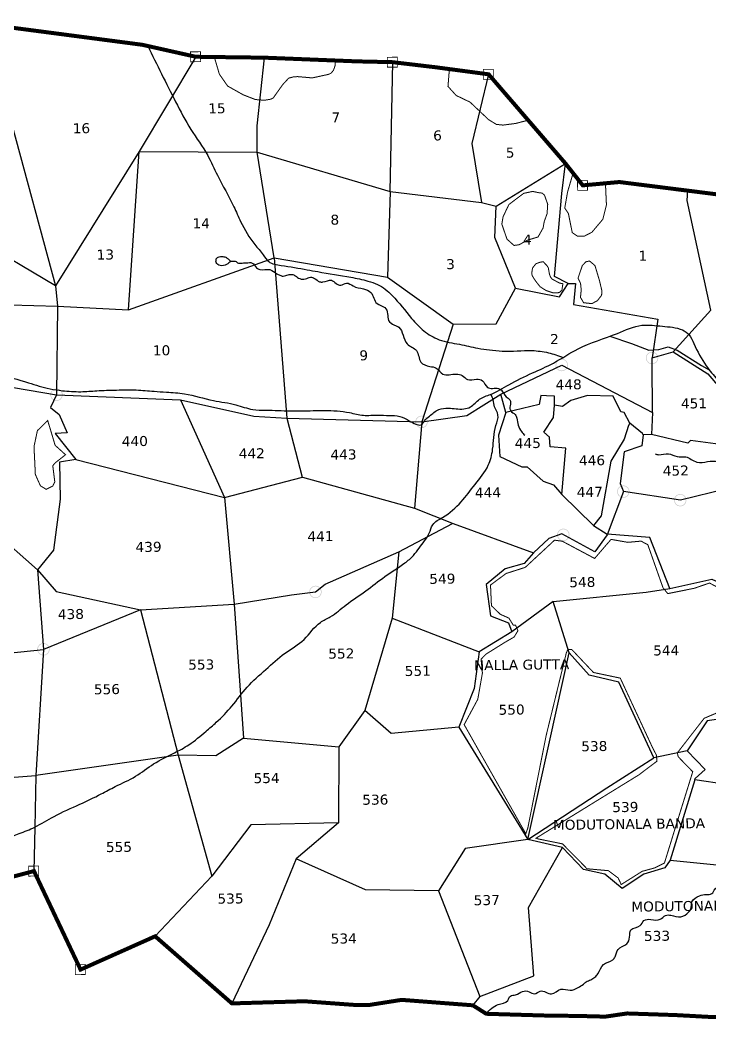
# Model space of a CAD drawing. Header units: inches. Extents: x 732949 to 750565, y 1640350 to 1646067.
# Drawn here: x 746294 to 747677, y 1641844 to 1643844 of the extents above; entities that cross this region are included whole.
import ezdxf
from ezdxf.enums import TextEntityAlignment as Align

# ---------------------------------------------------------------- set-up
doc = ezdxf.new("R2010")
doc.units = ezdxf.units.IN
doc.header["$MEASUREMENT"] = 0
doc.linetypes.add('ACAD_ISO02W100', pattern=[15, 12, -3])
for name, color, linetype in [('HILL', 223, 'Continuous'), ('PLOT', 7, 'Continuous'), ('PLOT NO', 7, 'Continuous'), ('ROADS', 6, 'Continuous'), ('TANKS-STREAM', 4, 'Continuous'), ('VILLAGE BOUNDRY', 5, 'Continuous'), ('VILLAGE STONES', 240, 'Continuous')]:
    doc.layers.add(name, color=color, linetype=linetype)
doc.styles.get("Standard").update_dxf_attribs({"font": 'verdana.ttf'})

msp = doc.modelspace()

# ---------------------------------------------------------------- hatches: boundary and pattern name
at = {"layer": 'VILLAGE STONES'}
h = msp.add_hatch(color=256, dxfattribs=at)
edge = h.paths.add_edge_path(flags=16)
edge.add_arc((747379.8, 1643153.4), 11.1, -4.323, 355.677)
edge = h.paths.add_edge_path()
edge.add_arc((747379.8, 1643153.4), 12.5, -4.323, 355.677)
h = msp.add_hatch(color=256, dxfattribs=at)
edge = h.paths.add_edge_path(flags=16)
edge.add_arc((747560.8, 1643167.5), 11.1, -4.323, 355.677)
edge = h.paths.add_edge_path()
edge.add_arc((747560.8, 1643167.5), 12.5, -4.323, 355.677)
h = msp.add_hatch(color=256, dxfattribs=at)
edge = h.paths.add_edge_path(flags=16)
edge.add_arc((746367.5, 1643093.8), 11.1, -4.323, 355.677)
edge = h.paths.add_edge_path()
edge.add_arc((746367.5, 1643093.8), 12.5, -4.323, 355.677)
h = msp.add_hatch(color=256, dxfattribs=at)
edge = h.paths.add_edge_path(flags=16)
edge.add_arc((747098.9, 1643039.5), 11.1, -4.323, 355.677)
edge = h.paths.add_edge_path()
edge.add_arc((747098.9, 1643039.5), 12.5, -4.323, 355.677)
h = msp.add_hatch(color=256, dxfattribs=at)
edge = h.paths.add_edge_path(flags=16)
edge.add_arc((747503.2, 1642899.9), 11.1, -4.323, 355.677)
edge = h.paths.add_edge_path()
edge.add_arc((747503.2, 1642899.9), 12.5, -4.323, 355.677)
h = msp.add_hatch(color=256, dxfattribs=at)
edge = h.paths.add_edge_path(flags=16)
edge.add_arc((747617.3, 1642882.7), 11.1, -4.323, 355.677)
edge = h.paths.add_edge_path()
edge.add_arc((747617.3, 1642882.7), 12.5, -4.323, 355.677)
h = msp.add_hatch(color=256, dxfattribs=at)
edge = h.paths.add_edge_path(flags=16)
edge.add_arc((747383, 1642813.3), 11.1, -4.323, 355.677)
edge = h.paths.add_edge_path()
edge.add_arc((747383, 1642813.3), 12.5, -4.323, 355.677)
h = msp.add_hatch(color=256, dxfattribs=at)
edge = h.paths.add_edge_path(flags=16)
edge.add_arc((746886.4, 1642699), 11.1, -4.323, 355.677)
edge = h.paths.add_edge_path()
edge.add_arc((746886.4, 1642699), 12.5, -4.323, 355.677)
h = msp.add_hatch(color=256, dxfattribs=at)
edge = h.paths.add_edge_path(flags=16)
edge.add_arc((746341.3, 1642584.1), 11.1, -4.323, 355.677)
edge = h.paths.add_edge_path()
edge.add_arc((746341.3, 1642584.1), 12.5, -4.323, 355.677)

# ---------------------------------------------------------------- linework, layer by layer
at = {"layer": 'HILL', "ltscale": 10, "const_width": 2.03}
for points in [[(746683.7, 1643770.1), (746693.8, 1643735.8), (746710.4, 1643712), (746741.5, 1643694.5), (746765.8, 1643685), (746783.7, 1643683.5), (746796.6, 1643685.6), (746801.7, 1643688.1), (746820.8, 1643714.9), (746832.7, 1643727.8), (746842.1, 1643730.3), (746850.4, 1643730.9), (746880, 1643728.3), (746912.6, 1643735.4), (746917.8, 1643737.9), (746922.2, 1643743.2), (746924, 1643747.7), (746926, 1643753.9), (746926.3, 1643763.1)], [(747154.7, 1643746), (747151.9, 1643711.3), (747168.3, 1643693.1), (747196.1, 1643679.8), (747233.4, 1643644.6), (747248.9, 1643635.2), (747262.1, 1643633.8), (747287.6, 1643637.1), (747312.5, 1643643.6)], [(747467.4, 1643517.3), (747469.4, 1643473.9), (747462.2, 1643445.2), (747440.4, 1643419.4), (747425, 1643411.3), (747411.8, 1643411.1), (747400.9, 1643418.5), (747393.1, 1643457), (747385.9, 1643467.8), (747391.5, 1643499.9), (747402.6, 1643537.6)], [(747262.3, 1643450.2), (747273.9, 1643474.7), (747303.5, 1643497.1), (747321.7, 1643501), (747333.9, 1643498.4), (747341, 1643497.6), (747345.3, 1643493.4), (747351.7, 1643475.4), (747350.5, 1643456.4), (747344.7, 1643440.5), (747342.5, 1643427.8), (747332.4, 1643409.8), (747311.6, 1643403.5), (747294.1, 1643394.1), (747284.1, 1643392.8), (747270.1, 1643405.5), (747259.8, 1643435.5), (747262.3, 1643450.2)], [(747321.3, 1643347.6), (747328.2, 1643356.3), (747336.4, 1643359.1), (747342.5, 1643360.3), (747349.9, 1643352.7), (747352.9, 1643348.2), (747355.2, 1643335.2), (747357.4, 1643329.4), (747360.7, 1643325.3), (747371.3, 1643319.7), (747375.6, 1643317.4), (747382.1, 1643316.1), (747380.2, 1643303.2), (747374.8, 1643298.3), (747362.2, 1643297.9), (747348.3, 1643302.6), (747336.6, 1643310), (747327.9, 1643321), (747320.7, 1643332), (747319.7, 1643337.3), (747321.3, 1643347.6)], [(747417.5, 1643316.8), (747412.5, 1643327.2), (747421, 1643352.5), (747428.1, 1643360), (747435.5, 1643361.7), (747441.9, 1643356.3), (747446.4, 1643352.5), (747455.6, 1643321.9), (747460, 1643303.2), (747459.8, 1643293.2), (747451.4, 1643282.3), (747440.3, 1643276.3), (747423.7, 1643278.1), (747417.4, 1643288.8), (747418.9, 1643303.9), (747417.5, 1643316.8)], [(746364.6, 1642957.2), (746385.6, 1642973.7), (746364.7, 1642992.6), (746356.3, 1643020.9), (746350.9, 1643038.6), (746349.9, 1643042.1), (746329.2, 1643022), (746322.4, 1642990), (746325.1, 1642934.2), (746335.2, 1642911.6), (746346.7, 1642904.5), (746360.1, 1642911.1), (746364.1, 1642919.2), (746360, 1642951.7), (746364.6, 1642957.2)], [(747694.1, 1642707.3), (747675.9, 1642716.8), (747645.5, 1642706.3), (747592.3, 1642695.6), (747582.8, 1642707.2), (747552.3, 1642793.5), (747538.8, 1642800.7), (747512.3, 1642798.3), (747478.6, 1642804.2), (747445.8, 1642766), (747381, 1642800.5), (747365.4, 1642802.6), (747310.2, 1642751.4), (747306.6, 1642748.1), (747268.3, 1642735.9), (747237.1, 1642712.8), (747239, 1642671.3), (747256.8, 1642654.2), (747273.9, 1642646.6), (747282.9, 1642632.2), (747287.2, 1642632.5), (747292.1, 1642621.3), (747284.3, 1642608.6), (747265.7, 1642597.9)], [(747265.7, 1642597.9), (747227.6, 1642574.1), (747218.2, 1642564.1), (747220.9, 1642536.6), (747211.6, 1642484), (747184.3, 1642433.3), (747224.1, 1642362.8), (747307.8, 1642214.8), (747311.8, 1642225.9), (747348.6, 1642411.4), (747389.1, 1642577.2), (747392.2, 1642584), (747400.1, 1642583.5), (747443.4, 1642537.7), (747497.1, 1642526.4), (747561.7, 1642387.3), (747569.3, 1642372.7), (747570.7, 1642360.1), (747534.3, 1642332.6), (747328.2, 1642205.8), (747333.4, 1642204.2), (747381.4, 1642194.5), (747413.2, 1642162.3), (747430.5, 1642144.6), (747473.4, 1642140.8), (747492.9, 1642126.1), (747499, 1642113.1), (747541, 1642139.5), (747565.6, 1642146.2), (747585.6, 1642156.1), (747609, 1642231.8), (747636.4, 1642319.8), (747642.3, 1642338.9), (747613.2, 1642368.9), (747611.5, 1642376.8), (747665.3, 1642446), (747695.6, 1642458.8)]]:
    msp.add_lwpolyline(points, dxfattribs=at)
at = {"layer": 'PLOT'}
for points in [[(746000.9, 1643329.7), (746131.6, 1643278.2), (746369.4, 1643271.4), (746511.8, 1643263.7), (746533.3, 1643581.2), (746769.5, 1643579.9), (746769.5, 1643632.1), (746784.3, 1643768.8)], [(746646.6, 1643770.6), (746533.3, 1643581.2), (746365.6, 1643312.1), (746369.4, 1643271.4), (746367.8, 1643093.7), (746355.6, 1643068.4), (746373, 1643054.3), (746388.8, 1643017.3), (746364.7, 1643015.9), (746406, 1642963.9), (746373.3, 1642959), (746374.9, 1642884.6), (746361.4, 1642782.6), (746329.6, 1642743), (746341.6, 1642584), (746326.3, 1642331.3), (746324.1, 1642227.3), (746322.3, 1642140)], [(747035.9, 1643500.9), (747041.7, 1643759.7)], [(747233.3, 1643735.5), (747200, 1643597.2), (747219, 1643478.5)], [(746119.7, 1643707.1), (746277.7, 1643635.3), (746365.6, 1643312.1), (746045.8, 1643501.3)], [(746511.8, 1643263.7), (746803.9, 1643368.2), (746769.5, 1643579.9), (747035.9, 1643500.9), (747219, 1643478.5), (747248.2, 1643471.7), (747387.1, 1643557.2)], [(747287.5, 1643307), (747375.4, 1643289.8), (747392.5, 1643316.6), (747365.6, 1643330.5), (747379.9, 1643496.7), (747387.1, 1643557.2)], [(747392.5, 1643316.6), (747407.5, 1643316.7), (747403.2, 1643274.8), (747572.2, 1643245), (747561.1, 1643167.5), (747602.9, 1643179.8), (747678.6, 1643263.3), (747631.4, 1643482.6), (747632.4, 1643502.5)], [(747035.9, 1643500.9), (747030.5, 1643329.6)], [(746803.9, 1643368.2), (747030.5, 1643329.6), (747162.6, 1643235), (747248.4, 1643235.7), (747287.5, 1643307), (747246, 1643408.4), (747248.2, 1643471.7)], [(746803.9, 1643368.2), (746828.8, 1643046.7)], [(747162.6, 1643235), (747099.2, 1643039.4)], [(746367.8, 1643093.7), (746616.2, 1643083.8), (746763, 1643051), (746828.8, 1643046.7), (747099.2, 1643039.4), (747190, 1643052.3), (747257.5, 1643095.1), (747380.1, 1643153.3), (747561.5, 1643058), (747560.8, 1643157.6), (747561.1, 1643167.5)], [(747602.9, 1643179.8), (747672.6, 1643136), (747723.3, 1643076.2), (747698, 1642994.1), (747637.7, 1643002.5), (747632.2, 1642997.2), (747559.7, 1643014.3)], [(746040.4, 1643151.6), (746098.1, 1643152.2), (746136.4, 1643141), (746253.5, 1643113), (746367.8, 1643093.7)], [(746616.2, 1643083.8), (746704, 1642888.4)], [(747543.3, 1643013.3), (747541.9, 1643016.5), (747516, 1643036.8), (747504.8, 1643058.2), (747498.5, 1643059.4), (747482.6, 1643091.1), (747431.6, 1643092.3), (747398.2, 1643082), (747381.1, 1643070.5), (747365, 1643072.8), (747365.6, 1643090.8), (747349.3, 1643091.4), (747338.1, 1643092.6), (747334.5, 1643074.1), (747267.6, 1643058.5), (747257.5, 1643095.1)], [(747267.6, 1643058.5), (747253.2, 1643012.8), (747256, 1642970.1), (747300.1, 1642949.2), (747310.5, 1642949.7), (747342.6, 1642920.5), (747363.6, 1642913.6), (747380, 1642893.9), (747387.9, 1642987), (747356.5, 1642989.7), (747355.4, 1643008.9), (747344.2, 1643019), (747363.6, 1643048.5), (747365, 1643072.8)], [(747561.5, 1643058), (747559.7, 1643014.3), (747543.3, 1643013.3), (747540.1, 1642991.5), (747505.2, 1642979.4), (747496.8, 1642916.2), (747503.5, 1642899.8), (747470.6, 1642813.3), (747446.4, 1642779), (747380.1, 1642815), (747353.7, 1642806.2), (747323.5, 1642777.6), (747304.6, 1642755.6), (747266.8, 1642745.3), (747228.5, 1642713.8), (747237.2, 1642651), (747273, 1642636.8), (747279.8, 1642618.9), (747214.6, 1642579), (747204.6, 1642505.5), (747173.9, 1642428.3), (747038.3, 1642415.2), (746985.4, 1642461.4), (746933.3, 1642389.1), (746932.2, 1642236.7), (746756.8, 1642232.7), (746679, 1642129.8), (746565.2, 1642009.4)], [(746828.8, 1643046.7), (746859.5, 1642928.7)], [(747099.2, 1643039.4), (747084.9, 1642866.5)], [(747516, 1643036.8), (747513.4, 1643032.3), (747504.8, 1643005.1), (747478.4, 1642960.5), (747458.6, 1642851.2), (747443.3, 1642831.7), (747471.1, 1642814.6)], [(747698, 1642994.1), (747730.1, 1642923.9), (747725.9, 1642924.7), (747710.9, 1642905.1), (747617.6, 1642882.6), (747503.5, 1642899.8)], [(746406, 1642963.9), (746704, 1642888.4), (746860.7, 1642929), (747084.9, 1642866.5), (747162.5, 1642835.7), (747323.5, 1642777.6)], [(746704, 1642888.4), (746723.3, 1642674.5)], [(747443.3, 1642831.7), (747380, 1642893.9)], [(746014.5, 1642843.3), (746007.7, 1642782.4), (746069, 1642762.8), (746168.3, 1642738.9), (746180.7, 1642753.4), (746210.2, 1642754.2), (746241.1, 1642820.6), (746329.6, 1642743)], [(746329.6, 1642743), (746366.9, 1642700), (746535.7, 1642663.3), (746723.3, 1642674.5), (746838.6, 1642693), (746886.7, 1642698.9), (746905.5, 1642714.7), (747053.4, 1642779.1), (747161, 1642836.3)], [(747362.6, 1642679.5), (747548.8, 1642698.8), (747596.4, 1642705.6), (747556.4, 1642807.7), (747471.1, 1642814.6)], [(747053.4, 1642779.1), (747040.1, 1642646.2), (746985.4, 1642461.4)], [(747596.4, 1642705.6), (747680.9, 1642724.8), (747736.2, 1642699.5), (747764.9, 1642673.2), (747698.7, 1642600.1), (747810.5, 1642592), (747952.8, 1642610.7), (747962.2, 1642616.6), (748047, 1642629.9), (748146.7, 1642648.6), (748150.7, 1642627.5), (748198.5, 1642633.5), (748116.6, 1642605.4), (748082.6, 1642400.4), (747925.5, 1642407.9), (747835.7, 1642495.5), (747773.4, 1642492.8), (747775, 1642455.5), (747671.5, 1642440.9), (747630.9, 1642380.9), (747564.4, 1642367)], [(746535.7, 1642663.3), (746611.4, 1642372.3), (746326.3, 1642331.3)], [(746535.7, 1642663.3), (746341.6, 1642584)], [(746723.3, 1642674.5), (746741.9, 1642405.9), (746686.9, 1642370.9), (746611.4, 1642372.3)], [(747215.8, 1641888.6), (747323.9, 1641930.5), (747312.9, 1642066.9), (747381.1, 1642187.3), (747312.1, 1642203.2), (747355.6, 1642398.5), (747394.4, 1642576.9), (747362.6, 1642679.5), (747279.8, 1642618.9)], [(747040.1, 1642646.2), (747214.6, 1642579)], [(745274.2, 1642561.5), (745424, 1642585.9), (745577, 1642541.8), (745584.1, 1642550.9), (745965.2, 1642541.1), (746197.8, 1642568.9), (746341.6, 1642584)], [(747312.1, 1642203.2), (747470.1, 1642306.4), (747564.4, 1642367), (747493.9, 1642518.5), (747435, 1642532.4), (747394.4, 1642576.9)], [(747173.9, 1642428.3), (747312.1, 1642203.2), (747186.5, 1642185.4), (747132.7, 1642100.4), (746986.7, 1642102.2), (746847.4, 1642164.5)], [(746741.9, 1642405.9), (746933.3, 1642389.1)], [(747928, 1642268.4), (747772.8, 1642310.1), (747736.5, 1642344), (747709.8, 1642313.2), (747646.8, 1642322.7), (747647.3, 1642325.6), (747667.1, 1642343.6), (747630.9, 1642380.9)], [(746611.4, 1642372.3), (746679, 1642129.8)], [(746073.5, 1642312.3), (746326.3, 1642331.3)], [(747646.8, 1642322.7), (747597, 1642161.9), (747944.6, 1642126.9)], [(746932.2, 1642236.7), (746847.4, 1642164.5), (746793.3, 1642032.3), (746718.9, 1641875)], [(747597, 1642161.9), (747586.4, 1642146.2), (747544.4, 1642134), (747501.1, 1642105.3), (747466.5, 1642134), (747423.3, 1642143), (747381.1, 1642187.3)], [(747132.7, 1642100.4), (747215.8, 1641888.6), (747201.7, 1641871.2)]]:
    msp.add_lwpolyline(points, dxfattribs=at)
at = {"layer": 'ROADS'}
msp.add_lwpolyline([(747476.5, 1643211.1), (747519.8, 1643196.7), (747554.4, 1643183.1), (747574.3, 1643184.7), (747593.1, 1643189.7), (747611, 1643183.1), (747660, 1643152.6), (747675.4, 1643143.7)], dxfattribs=at)
for points in [[(746550.2, 1643792.2), (746606.1, 1643680.6), (746636.7, 1643625.2), (746670.4, 1643573), (746689.8, 1643533.4), (746722.9, 1643470.4), (746736.3, 1643440.5), (746765, 1643394.7), (746781.8, 1643373.8), (746792.6, 1643360.7), (746817.8, 1643352.7), (746870, 1643344.2), (746891.1, 1643340.3), (746957.2, 1643329.1), (746991.5, 1643321.6), (747010.7, 1643314.8), (747039.9, 1643292.5), (747079, 1643246.6)], [(743922.6, 1643470.6), (743968.1, 1643472.9), (744007.3, 1643478.8), (744031.9, 1643485.6), (744056, 1643486.4), (744076.1, 1643480.8), (744092.8, 1643464), (744116.8, 1643441.9), (744140.7, 1643420.3), (744161.5, 1643411), (744183.1, 1643403.4), (744204.4, 1643399.3), (744225.3, 1643398.3), (744256.7, 1643402.1), (744293.5, 1643404.2), (744327, 1643405.6), (744352.1, 1643409.1), (744377.1, 1643410.8), (744399.2, 1643409.2), (744427.3, 1643404.7), (744466.6, 1643394.1), (744486.1, 1643390), (744515.2, 1643387), (744562.6, 1643384.2), (744608.3, 1643379.6), (744627.8, 1643375.4), (744654.6, 1643372.4), (744675.2, 1643371.9), (744698.6, 1643367), (744720.3, 1643359.4), (744738.2, 1643348.4), (744766.3, 1643333.5), (744788.4, 1643324.2), (744799.3, 1643319.7), (744812.9, 1643315.5), (744825.5, 1643312.2), (744836, 1643312.5), (744842.4, 1643313.5), (744849.4, 1643319.7), (744871.9, 1643337.3), (744884.2, 1643351.3), (744896.3, 1643357.9), (744910.8, 1643361.8), (744927.9, 1643358.2), (744939.3, 1643358.8), (744967.1, 1643364), (744985.5, 1643364), (745013.6, 1643356.2), (745043.1, 1643348.3), (745077.5, 1643341.4), (745117.8, 1643331.3), (745142.9, 1643324.1), (745166.1, 1643318.5), (745195.4, 1643314.5), (745223.4, 1643307.8), (745240.7, 1643303.5), (745266.3, 1643303), (745285.7, 1643308.9), (745302.5, 1643327.8), (745323.9, 1643340.6), (745349.8, 1643343.3), (745379.6, 1643338.6), (745422.5, 1643331.2), (745447.5, 1643325.2), (745477.3, 1643329), (745505.2, 1643333.2), (745525.8, 1643332.5), (745551.7, 1643326.5), (745571.5, 1643310.7), (745591.8, 1643292.3), (745606.5, 1643284.4), (745633.6, 1643276.4), (745689.9, 1643257.5), (745737.4, 1643240.7), (745760.6, 1643232.2), (745785.3, 1643218.1), (745801.3, 1643211.4), (745833, 1643205.7), (745852.2, 1643198.8), (745871.3, 1643195.4), (745899.1, 1643191), (745919, 1643188), (745929.2, 1643184.3), (745950.9, 1643177), (745962.7, 1643176.5), (746003.9, 1643169.3), (746027.7, 1643166.2), (746059.8, 1643163.9), (746089.6, 1643163.3), (746119.2, 1643162.4), (746127.6, 1643158.8), (746153.6, 1643152.2), (746183, 1643149.5), (746206, 1643144.3), (746248.9, 1643134.7), (746311.2, 1643117.8), (746354.6, 1643105.5), (746379.2, 1643102), (746416, 1643100), (746448, 1643101.8), (746487.9, 1643103.3), (746527.4, 1643103.5), (746563, 1643100.7), (746587.7, 1643099.2), (746623.9, 1643095.8), (746682.1, 1643082.2), (746726.9, 1643073.8), (746760.7, 1643064.3), (746786.6, 1643063), (746812.2, 1643062.3), (746858.4, 1643061.6), (746904.8, 1643062.4), (746954.4, 1643058.1), (746982.6, 1643052.8), (747012, 1643053.1), (747033.9, 1643052.3), (747055.2, 1643050.6), (747074.4, 1643041.5), (747087.4, 1643034.9), (747098, 1643033.7), (747104.8, 1643041.4), (747115, 1643051.1), (747133.3, 1643064.1), (747152.8, 1643066.9), (747183.4, 1643065.5), (747196.8, 1643069.3), (747215.2, 1643084.8), (747237.2, 1643094.5), (747274.1, 1643114), (747321.1, 1643137.5), (747363.2, 1643157.3), (747412.7, 1643185.9), (747491.3, 1643216.7), (747540.6, 1643232.9), (747581.4, 1643231), (747621.6, 1643223.5), (747635.3, 1643213.6), (747644.6, 1643196.4), (747669.5, 1643151.7), (747691.7, 1643124.6), (747720.1, 1643093.8), (747744.9, 1643056.4), (747764.9, 1643033.7), (747781, 1643025.4), (747814.6, 1643018.6), (747845.2, 1643020.2), (747869.6, 1643016.2), (747894, 1643016.1), (747928.6, 1643023.2), (747964.1, 1643032.7), (747999.8, 1643036), (748059.3, 1643044.4), (748093.1, 1643049.7), (748118.1, 1643059.5), (748134.6, 1643069.6), (748140.5, 1643072.8), (748171.2, 1643067.7), (748191.1, 1643065.9), (748212.6, 1643064.3), (748238.3, 1643059.5), (748262.7, 1643054), (748284.1, 1643046.1), (748297.5, 1643039), (748309, 1643019.8), (748322.7, 1642998.5), (748336.4, 1642985.3), (748358.3, 1642971.8), (748372.2, 1642960.4), (748379.5, 1642940.7), (748387.4, 1642915.2), (748392.8, 1642898.7), (748411.4, 1642861.5), (748421, 1642834.1), (748431.9, 1642802.9), (748437, 1642790.6), (748438.7, 1642779.1), (748433.6, 1642768.7), (748424.8, 1642756.2), (748400.9, 1642733.1), (748369.3, 1642713.7), (748330.7, 1642689.4), (748293.1, 1642663.1), (748266.1, 1642646.3), (748244, 1642632.2), (748220.5, 1642618.2), (748182, 1642608.4), (748160.2, 1642585.1), (748146.2, 1642565.9), (748136.2, 1642536.5), (748135.6, 1642519.4), (748133.1, 1642486.5), (748128, 1642463.3), (748117, 1642438.5), (748101, 1642412.6), (748093.1, 1642399.3), (748079.6, 1642373.1), (748075.7, 1642351.1), (748069.6, 1642305.3), (748065.5, 1642292.5), (748043.6, 1642263.8), (748015.5, 1642222.3), (747972.3, 1642159.4), (747948.3, 1642120.9), (747933.8, 1642097.3), (747924.8, 1642062.8), (747906.9, 1642018.3), (747899.9, 1641990), (747877.3, 1641951.8), (747846.7, 1641920.7), (747841.6, 1641911.2), (747834.6, 1641890.1), (747823.6, 1641870.9), (747814.2, 1641856.1), (747808.1, 1641853.1)], [(747079, 1643246.6), (747103.5, 1643221.9), (747134, 1643204), (747174.8, 1643194.8), (747193.3, 1643191.1), (747211.9, 1643187), (747235, 1643183.9), (747260.5, 1643181.1), (747320.3, 1643182.3), (747353, 1643177.9), (747382.7, 1643168.6)], [(746018.4, 1642061.1), (746036.4, 1642082), (746077, 1642115.1), (746112.1, 1642139.9), (746141.1, 1642162), (746163.4, 1642178.9), (746181.5, 1642196.5), (746193.8, 1642206.3), (746218.1, 1642215.1), (746238.4, 1642213.7), (746264.8, 1642207.4), (746292.8, 1642215.1), (746323.9, 1642227.9), (746362.5, 1642249.6), (746414.4, 1642273.7), (746456.9, 1642294.4), (746485.3, 1642309.2), (746525.8, 1642329.9), (746562.1, 1642354.5), (746603.9, 1642376.8), (746632.5, 1642392.8), (746667.1, 1642420), (746687.6, 1642438), (746718.9, 1642470.4), (746749.5, 1642508.3), (746786.9, 1642543.7), (746824.6, 1642575.9), (746863.4, 1642604), (746896.4, 1642638), (746916, 1642649.2), (746947.8, 1642673.1), (746987, 1642700.9), (747025.2, 1642729.6), (747065.6, 1642757.2), (747082.8, 1642772.1), (747093.9, 1642786.9), (747114.2, 1642816.4), (747121.4, 1642833.6), (747141.2, 1642848.2), (747178.2, 1642879.4), (747206.1, 1642913.9), (747232.7, 1642952.8), (747241.4, 1642984.6), (747247.9, 1643032.4), (747252, 1643053.4), (747245.2, 1643069.7), (747242.4, 1643083.5), (747237.9, 1643094.8)]]:
    msp.add_spline(points, degree=3, dxfattribs=at)
at = {"layer": 'TANKS-STREAM'}
for points in [[(746717, 1643361.4), (746708.4, 1643354.8), (746695.2, 1643352.7), (746690.5, 1643354.8), (746687.2, 1643358.4), (746687.1, 1643361.7), (746687.7, 1643366.1), (746693.3, 1643370.1), (746698.5, 1643370.6), (746706.6, 1643369.1), (746711.3, 1643365.7), (746717, 1643361.4), (746725.5, 1643361.3), (746732.2, 1643357.3), (746736.6, 1643357.4), (746747.4, 1643358), (746759.8, 1643357.5), (746768.5, 1643348), (746774.9, 1643344.7), (746795, 1643344.4), (746809, 1643336.1), (746814.9, 1643333.4), (746819.6, 1643331.6), (746829.1, 1643333.4), (746838.8, 1643334.7), (746846.5, 1643331.8), (746854.8, 1643326.4), (746866.2, 1643325.9), (746876.7, 1643329.2), (746884.6, 1643326.9), (746894.6, 1643320.2), (746901.4, 1643319.7), (746918.3, 1643323.1), (746927.9, 1643316.9), (746937.2, 1643313.4), (746948.3, 1643317.3), (746961.7, 1643311.7), (746982.8, 1643305.9), (746997.3, 1643298.9), (747009.7, 1643276.5), (747025.3, 1643268.4), (747031, 1643256), (747033, 1643242.7), (747044.6, 1643233.4), (747053.2, 1643229.2), (747070.1, 1643195.5), (747088.7, 1643182.3), (747097.7, 1643159.2), (747115.2, 1643150.6), (747128.5, 1643147.2), (747141.6, 1643135.3), (747168.7, 1643135.3), (747180.2, 1643132.3), (747191.1, 1643124.5), (747209.2, 1643125), (747220.8, 1643122), (747231, 1643108.5), (747241.4, 1643106.6), (747252.9, 1643106.4), (747258.9, 1643102.8), (747268.4, 1643089.8), (747276.1, 1643083.4), (747276.4, 1643071.5), (747277.5, 1643061.4), (747286.7, 1643054.1), (747290, 1643047.2), (747292.7, 1643032.7), (747299.3, 1643020), (747305.9, 1643012.8)], [(747566.9, 1642975.3), (747574.4, 1642973.8), (747593.5, 1642975.8), (747611.2, 1642969.9), (747628.2, 1642969.4), (747650.4, 1642959), (747672.2, 1642960), (747693, 1642959.7), (747715.4, 1642953.2), (747740.9, 1642956.5), (747754.8, 1642952.3), (747770.7, 1642946.7), (747792.3, 1642944.4), (747811.4, 1642932.3), (747834.3, 1642927.5), (747848.5, 1642920.8)], [(747228.6, 1641854.2), (747252.7, 1641872.9), (747271.6, 1641881), (747277, 1641889.6), (747287.3, 1641892.1), (747301.1, 1641899.1), (747314.5, 1641898.2), (747325.4, 1641894.3), (747336.7, 1641899.7), (747359.2, 1641894.2), (747378.1, 1641903.2), (747396.5, 1641901.4), (747412.9, 1641906.6), (747423.4, 1641913.8), (747428.7, 1641918), (747437.9, 1641922.4), (747446.1, 1641927.6), (747452.3, 1641934.1), (747463.2, 1641952.7), (747482.1, 1641962.2), (747486.6, 1641968.5), (747492.6, 1641983.2), (747510.3, 1641994.4), (747515.7, 1642007.6), (747518.6, 1642022.2), (747536.9, 1642030.7), (747544.6, 1642040.9), (747558.5, 1642043.2), (747577.2, 1642043.4), (747587.7, 1642051.1), (747598.4, 1642051.6), (747618.5, 1642048.3), (747634.1, 1642057.7), (747638.4, 1642064), (747640.7, 1642078.1), (747656.2, 1642090.5), (747669.2, 1642093.3), (747680.6, 1642094.8), (747687.2, 1642104.4), (747707.4, 1642108.9), (747718.4, 1642104.6), (747722.4, 1642100.1), (747724.2, 1642094.3), (747732.2, 1642090.9), (747736.8, 1642088.2), (747738.6, 1642083.7), (747738.2, 1642074.3), (747740.6, 1642070.2), (747742.3, 1642067.6), (747741.3, 1642060.9), (747740.8, 1642054.1), (747742, 1642049.7), (747742.1, 1642032.4), (747738.5, 1642019.2), (747742.9, 1642011.5), (747744, 1641997.9), (747752.3, 1641990.4), (747753.2, 1641980.8), (747760.6, 1641976.4), (747762.5, 1641972.1), (747766.9, 1641972.4), (747776, 1641961.5), (747789.6, 1641959.9), (747795.1, 1641957.8), (747801.7, 1641955.3), (747809.6, 1641955.8), (747815.7, 1641959.2), (747820.1, 1641968.5), (747831.6, 1641972), (747842.8, 1641992.8), (747851.5, 1641998.9), (747860.9, 1642017), (747871.8, 1642023.6), (747878.5, 1642031.3), (747885.1, 1642044.6), (747894.6, 1642056.3), (747903, 1642062.1), (747912, 1642076.9), (747921.4, 1642081.9), (747936.9, 1642096.4), (747951.6, 1642100.8), (747968.9, 1642115.5), (747988.2, 1642122.2), (747994.6, 1642130.3), (748002.7, 1642140), (748014.5, 1642145), (748023.7, 1642161.3), (748032.9, 1642167.5), (748037.8, 1642171.5), (748041, 1642179.8), (748050.9, 1642188), (748057.4, 1642201.3), (748060.7, 1642207.6), (748071.6, 1642214.9), (748083.7, 1642213.5), (748100.5, 1642226.1), (748118.9, 1642226.2), (748137.3, 1642241.7), (748145.9, 1642246.9), (748149.7, 1642258), (748148.2, 1642270.2), (748154.1, 1642281.5), (748149.1, 1642293.9), (748152.6, 1642305.1), (748153.7, 1642310.6), (748154.5, 1642320.6), (748156.7, 1642328.9), (748162.1, 1642334.1), (748169.8, 1642338.8), (748174.9, 1642357.6), (748187.5, 1642366.8), (748191.6, 1642381.6), (748201.4, 1642384.8), (748209.5, 1642393.6), (748230.3, 1642397.1), (748241.4, 1642392.8), (748255.5, 1642394.6), (748265.1, 1642392.8), (748275.8, 1642384.4), (748296.3, 1642390.7), (748309.7, 1642387.2), (748322.7, 1642390), (748331.4, 1642399.1), (748345.3, 1642400.5), (748351.9, 1642404.2), (748359.1, 1642412.5), (748373.4, 1642415.1), (748385.2, 1642427.2), (748396, 1642434.6), (748400.3, 1642447), (748412.1, 1642455.5), (748416.5, 1642466.5), (748426.6, 1642472.2), (748428.5, 1642481.9), (748449.1, 1642486.2), (748456.7, 1642481.9), (748460, 1642476.7), (748462.2, 1642467.2), (748463.2, 1642460.9), (748473.7, 1642456), (748477.9, 1642449.5), (748488.6, 1642446.9), (748495.6, 1642440.1), (748497.7, 1642436), (748496.1, 1642425.3), (748505.4, 1642421.6), (748510.2, 1642416.3), (748524.3, 1642417.2), (748536.8, 1642409), (748554, 1642408.5), (748567.5, 1642400.8), (748584.7, 1642400.4), (748595.3, 1642392.6), (748617.7, 1642391), (748625, 1642384.1), (748643, 1642384.7), (748653.9, 1642377.1), (748670, 1642375.3), (748676, 1642374.2), (748681.9, 1642375.4), (748687.3, 1642374.5), (748697.3, 1642374.4), (748708.8, 1642381.3), (748712.6, 1642384.9), (748718.7, 1642393), (748728, 1642394.5), (748741.3, 1642411.2), (748750.9, 1642415.9), (748758.5, 1642431.4), (748768.1, 1642435.7), (748778.4, 1642447.8), (748791.5, 1642453.9), (748800.8, 1642465.6), (748807.8, 1642467.3), (748813.7, 1642473.6), (748815.9, 1642475.1), (748820.6, 1642472.1), (748826.3, 1642470.2), (748827.7, 1642468.6), (748833.3, 1642459.8), (748835.9, 1642453.9), (748841.1, 1642453.6), (748848.4, 1642451.9), (748854.8, 1642444.6), (748858.5, 1642440), (748860, 1642436.9), (748863.3, 1642433.2), (748866.5, 1642431.7), (748870.1, 1642431.1), (748873.9, 1642429.9), (748882.1, 1642427.8), (748890.8, 1642421.5), (748899.1, 1642417.3), (748902, 1642417.5), (748912.7, 1642417.9), (748920.1, 1642413.5), (748926.5, 1642404.5), (748931.3, 1642403), (748940.6, 1642402.2), (748947.5, 1642400.4), (748956.6, 1642392.3), (748959.9, 1642386.4), (748961.6, 1642384), (748973.3, 1642381.3), (748980.2, 1642377.7), (748985.2, 1642370.3), (748992.4, 1642361.2), (748996.7, 1642359.6), (749003.5, 1642357.6), (749007.8, 1642353.9), (749010.5, 1642347.7), (749018.3, 1642335.2), (749030.9, 1642328.1), (749039.4, 1642310.4), (749058.1, 1642301.2), (749072.2, 1642283.3), (749094.2, 1642276.1), (749104.5, 1642261.1), (749120.7, 1642255.9), (749131.2, 1642241.1), (749146.8, 1642230.8), (749160.2, 1642230), (749171.9, 1642222.2), (749174.7, 1642215.3), (749174.5, 1642209.5), (749171.5, 1642198.4), (749172.6, 1642185.9), (749180.6, 1642176.9), (749183.1, 1642171.1), (749185.5, 1642156.6), (749188.4, 1642150.2), (749191.5, 1642147.5), (749197.5, 1642144.2), (749201.2, 1642139.9), (749206.3, 1642122.4), (749214, 1642117.1), (749224.5, 1642103.8)]]:
    msp.add_spline(points, degree=3, dxfattribs=at)
at = {"layer": 'VILLAGE BOUNDRY', "linetype": 'ACAD_ISO02W100', "ltscale": 2, "const_width": 8}
for points in [[(746191.2, 1643840.3), (746539.5, 1643794.6), (746646.6, 1643770.6), (746784.3, 1643768.8), (746969.2, 1643761.4), (747040.9, 1643759.8), (747126.4, 1643749.7), (747233.3, 1643735.5), (747387.1, 1643557.2), (747422, 1643513.1), (747495.2, 1643519.8), (747632.4, 1643502.5), (747850.7, 1643475)], [(747767.1, 1641849.6), (747678.6, 1641847.8), (747609, 1641851.6), (747510.7, 1641854.9), (747467, 1641848.5), (747410.2, 1641850), (747358.1, 1641850.4), (747228.6, 1641854.2), (747201.7, 1641871.2), (747059, 1641882.1), (746993.5, 1641871.8), (746966.9, 1641871.8), (746864.2, 1641879.3), (746718.9, 1641875), (746565.2, 1642009.4), (746415.7, 1641942.7), (746322.3, 1642140), (746213.1, 1642111.1)]]:
    msp.add_lwpolyline(points, dxfattribs=at)
at = {"layer": 'VILLAGE STONES', "const_width": 1.59}
for points in [[(746636, 1643780.4), (746655.9, 1643780.7), (746656.2, 1643760.8), (746636.3, 1643760.5)], [(747030.3, 1643769.6), (747050.3, 1643769.8), (747050.5, 1643749.9), (747030.6, 1643749.7)], [(747222.7, 1643745.4), (747242.6, 1643745.6), (747242.8, 1643725.7), (747222.9, 1643725.4)], [(747411.4, 1643522.9), (747431.3, 1643523.2), (747431.5, 1643503.3), (747411.6, 1643503)], [(746311.7, 1642149.8), (746331.6, 1642150.1), (746331.8, 1642130.1), (746311.9, 1642129.9)], [(746405.1, 1641952.5), (746425, 1641952.8), (746425.2, 1641932.9), (746405.3, 1641932.6)]]:
    msp.add_lwpolyline(points, close=True, dxfattribs=at)

# ---------------------------------------------------------------- texts
at = {"layer": 'PLOT NO'}
for s, p in [('15', (746689, 1643667.4)), ('7', (746927.1, 1643649.1)), ('16', (746417.4, 1643627.5)), ('6', (747130.9, 1643613.1)), ('5', (747276.4, 1643578.6)), ('14', (746657.4, 1643437.2)), ('8', (746925.1, 1643444.4)), ('4', (747311, 1643404.6)), ('13', (746465.3, 1643374.6)), ('1', (747542.4, 1643372.2)), ('3', (747157, 1643355.4)), ('2', (747365.2, 1643205.4)), ('10', (746578, 1643182.8)), ('9', (746983, 1643172.8)), ('448', (747393.7, 1643114.5)), ('451', (747644.8, 1643076.6)), ('440', (746524.4, 1643001)), ('445', (747311.8, 1642997)), ('442', (746758.7, 1642976.5)), ('443', (746942.5, 1642974.2)), ('446', (747440.5, 1642962.6)), ('452', (747608.3, 1642942)), ('444', (747232, 1642898.2)), ('447', (747436, 1642899.3)), ('441', (746896.4, 1642810.5)), ('439', (746551.9, 1642789.2)), ('549', (747140.6, 1642725.4)), ('548', (747421.1, 1642718.7)), ('438', (746396.3, 1642654.6)), ('552', (746938.2, 1642575.6)), ('544', (747589.1, 1642582.1)), ('553', (746657.4, 1642553.6)), ('NALLA GUTTA', (747299.4, 1642553.2)), ('551', (747091.4, 1642540.9)), ('556', (746468.5, 1642504.2)), ('550', (747279.3, 1642463.3)), ('538', (747445.1, 1642390.2)), ('554', (746788.4, 1642326.3)), ('536', (747006.3, 1642283)), ('539', (747507.2, 1642268.3)), ('MODUTONALA BANDA', (747514.6, 1642234.2)), ('555', (746492.7, 1642188.4)), ('535', (746716.1, 1642085)), ('537', (747229.6, 1642081.9)), ('MODUTONALA KUNTA KATTA', (747718.6, 1642071.1)), ('533', (747570.8, 1642010.3)), ('534', (746943.1, 1642005))]:
    msp.add_text(s, height=20, rotation=0.6838, dxfattribs=at).set_placement(p, align=Align.MIDDLE_CENTER)

doc.saveas('drawing.dxf')
